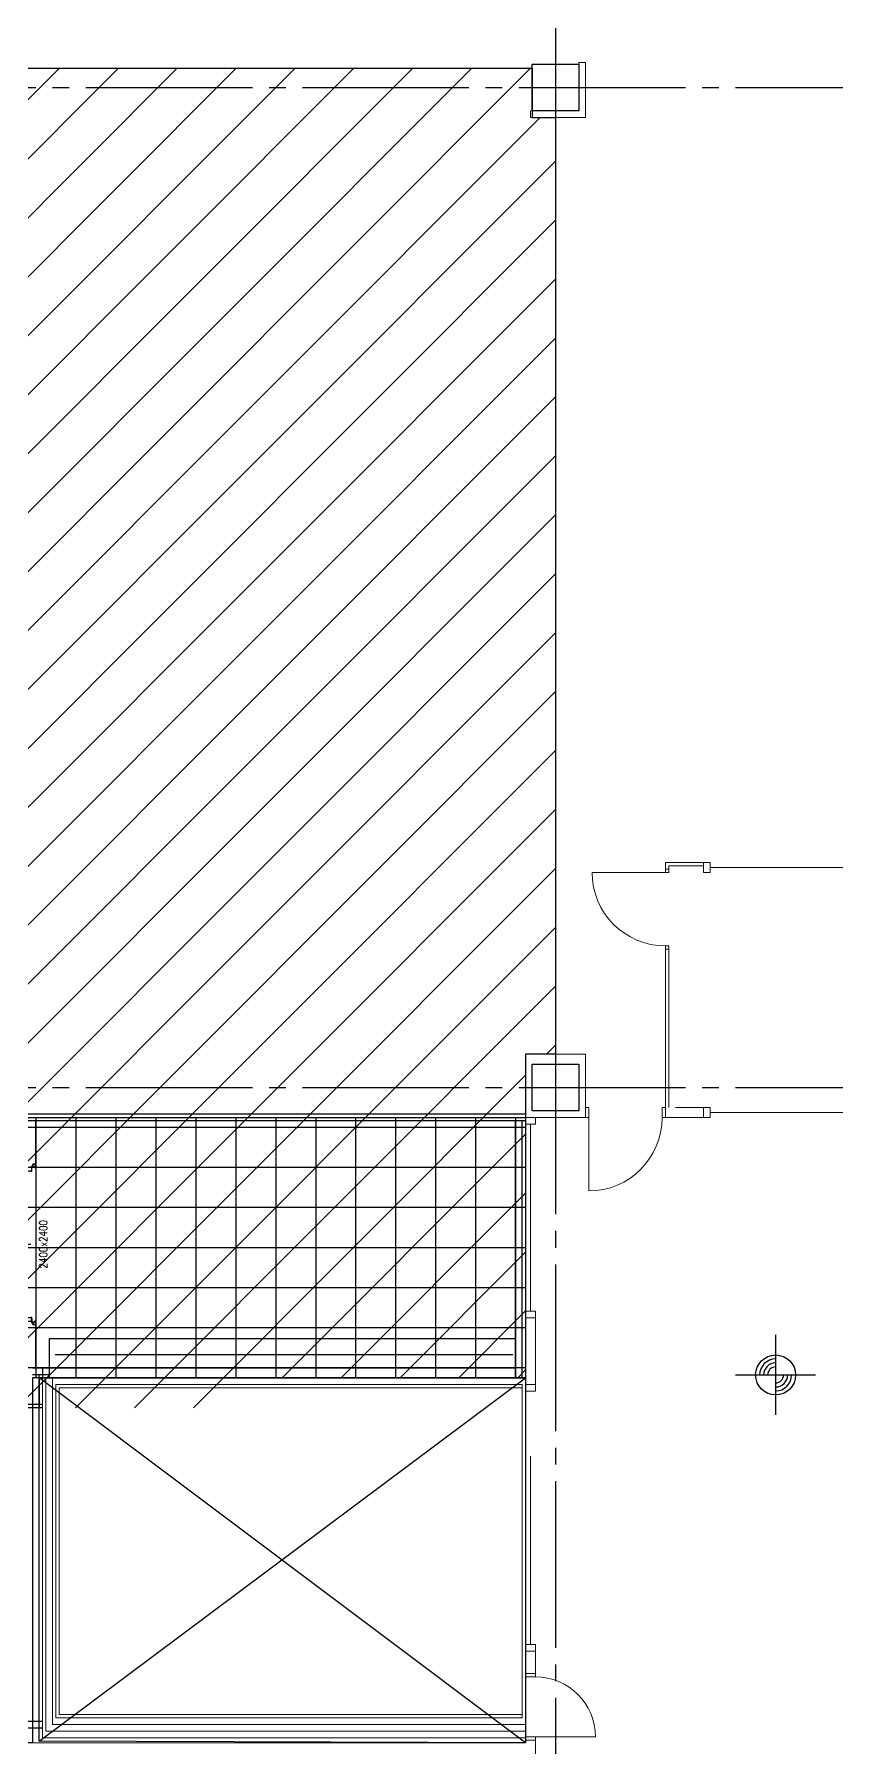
# Model space of a CAD drawing. Header units: millimetres. Extents: x -960 to 41501, y -1010 to 11880.
# Drawn here: x 23577 to 24782, y 5010 to 7580 of the extents above; entities that cross this region are included whole.
import ezdxf
from ezdxf.enums import TextEntityAlignment as Align

# ---------------------------------------------------------------- set-up
doc = ezdxf.new("R2010")
doc.units = ezdxf.units.MM
doc.header["$LTSCALE"] = 100
for name, pattern in [('188K-SM-03-F10-ARCH-PA-Y2257103$0$DASHED', [19.05, 12.7, -6.35]), ('X-S-FAB-L10$0$COL-CEN-LIN', [3.25, 2.5, -0.25, 0.25, -0.25]), ('X-S-FAB-L10$0$HIDDEN', [0.4, 0.3, -0.1]), ('X-S-FAB-L10$0$TAI_虛線', [5.644, 2.822, -2.822])]:
    doc.linetypes.add(name, pattern=pattern)
for name, color, linetype in [('0-XREF', 7, 'Continuous'), ('188K-SM-03-F10-ARCH-PA-Y2257103$0$K-Door', 53, 'Continuous'), ('188K-SM-03-F10-ARCH-PA-Y2257103$0$K-P2D-4.2-雙抗', 53, 'Continuous'), ('188K-SM-03-F10-ARCH-PA-Y2257103$0$K-岩棉 2hr 7.5-單抗', 53, 'Continuous'), ('188K-SM-03-F10-ARCH-PA-Y2257103$0$K-拆除', 53, 'Continuous'), ('188K-SM-03-F10-ARCH-RF-Y2257103$0$K-RF-0.55', 191, 'Continuous'), ('188K-SM-03-F10-ARCH-RF-Y2257103$0$K-RF-0.55-AREA', 6, 'Continuous'), ('X-S-FAB-L10$0$0-DIM-INT', 8, 'Continuous'), ('X-S-FAB-L10$0$0-DIM-TXT', 8, 'Continuous'), ('X-S-FAB-L10$0$04', 8, 'Continuous'), ('X-S-FAB-L10$0$A-OBJE-2D', 8, 'X-S-FAB-L10$0$HIDDEN'), ('X-S-FAB-L10$0$A-WALL-IN', 8, 'Continuous'), ('X-S-FAB-L10$0$A-WALL-IN-UIS隔間.50K發包不拆除', 8, 'Continuous'), ('X-S-FAB-L10$0$BLOCK', 8, 'Continuous'), ('X-S-FAB-L10$0$CCL', 8, 'X-S-FAB-L10$0$COL-CEN-LIN'), ('X-S-FAB-L10$0$COL-S', 8, 'Continuous'), ('X-S-FAB-L10$0$Door', 8, 'Continuous'), ('X-S-FAB-L10$0$ELEV', 8, 'Continuous'), ('X-S-FAB-L10$0$HATCH-L', 8, 'Continuous'), ('X-S-FAB-L10$0$OPEN', 8, 'Continuous')]:
    doc.layers.add(name, color=color, linetype=linetype)
doc.styles.add('188K-SM-03-F10-ARCH-PA-Y2257103$0$14P7-XFDP10$0$AA-TXT', font='simplex.shx', dxfattribs={"width": 0.8, "bigfont": 'chineset.shx'})
doc.styles.add('X-S-FAB-L10$0$CHINA', font='simplex.shx', dxfattribs={"width": 0.75, "bigfont": 'chineset.shx'})
doc.styles.add('X-S-FAB-L10$0$Standard', font='', dxfattribs={"width": 0.8})
doc.styles.add('X-S-FAB-L10$0$TG_NOTE_TEXT', font='simplex.shx', dxfattribs={"width": 0.75, "bigfont": 'chineset.shx'})
doc.styles.get('X-S-FAB-L10$0$Standard').set_extended_font_data('Microsoft JhengHei')

# ---------------------------------------------------------------- blocks, each defined once
blk = doc.blocks.new('X-S-FAB-L10$0$FAB2-L05')
at = {"layer": 'X-S-FAB-L10$0$CCL'}
for p, q in [((-1800, 11005), (-1800, 0)), ((-26880, 8220), (1210, 8220)), ((-26880, 6720), (1210, 6720))]:
    blk.add_line(p, q, dxfattribs=at)
at = {"layer": 'X-S-FAB-L10$0$COL-S'}
for points in [[(-1835, 8255), (-1765, 8255), (-1765, 8185), (-1835, 8185)], [(-1835, 6755), (-1765, 6755), (-1765, 6685), (-1835, 6685)]]:
    blk.add_lwpolyline(points, close=True, dxfattribs=at)
blk = doc.blocks.new('X-S-FAB-L10')
at = {"layer": 'X-S-FAB-L10$0$0-DIM-INT'}
for p, q in [((24690.5, 5629.1), (24690.5, 5509.1)), ((24630.5, 5569.1), (24750.5, 5569.1))]:
    blk.add_line(p, q, dxfattribs=at)
blk.add_circle((24690.5, 5569.1), 30, dxfattribs=at)
for radius, start, end in [(24, 90, 180), (18, 90, 180), (12, 90, 180), (24, 270, 0), (18, 270, 0), (12, 270, 0)]:
    blk.add_arc((24690.5, 5569.1), radius, start, end, dxfattribs=at)
at = {"layer": 'X-S-FAB-L10$0$04'}
for p, q in [((23555, 7528.8), (24325, 7528.8)), ((24325, 7528.8), (24325, 7455)), ((24325, 7455), (24360, 7455)), ((24360, 7455), (24360, 6050)), ((24360, 6050), (24315, 6050)), ((24315, 6050), (24315, 5565)), ((24315, 5565), (23585, 5565)), ((23585, 5565), (23585, 5520)), ((23585, 5520), (21180, 5520))]:
    blk.add_line(p, q, dxfattribs=at)
at = {"layer": 'X-S-FAB-L10$0$A-OBJE-2D', "linetype": 'X-S-FAB-L10$0$HIDDEN', "lineweight": 0}
for p, q in [((24360, 6050), (24360, 7455)), ((24315, 5565), (24315, 6050)), ((24315, 6050), (24360, 6050))]:
    blk.add_line(p, q, dxfattribs=at)
at = {"layer": 'X-S-FAB-L10$0$A-WALL-IN', "lineweight": 0}
for p, q in [((24315, 6050), (24330, 6050)), ((24315, 6050), (24315, 5955)), ((24405, 5955), (24405, 5970)), ((24525, 5955), (24525, 5970)), ((24582, 5970), (24540, 5970)), ((24582, 5955), (24582, 5970)), ((24315, 5955), (24330, 5955)), ((24330, 5955), (24405, 5955)), ((24525, 5955), (24582, 5955)), ((24315, 5655), (24330, 5655)), ((24315, 5655), (24315, 5555)), ((24330, 5555), (24330, 5655)), ((24315, 5555), (24330, 5555)), ((24315, 5155), (24330, 5155)), ((24315, 5155), (24315, 5121.3)), ((24330, 5121.3), (24330, 5155)), ((24330, 5121.3), (24315, 5121.3)), ((24330, 5021.3), (24315, 5021.3)), ((24315, 5021.3), (24315, 5017.5)), ((24330, 4890), (24330, 5021.3))]:
    blk.add_line(p, q, dxfattribs=at)
at = {"layer": 'X-S-FAB-L10$0$A-WALL-IN', "lineweight": 0, "flags": 128}
for points in [[(24405, 7537.5), (24395, 7537.5)], [(24395, 7537.5), (24395, 7535)], [(24405, 7465), (24405, 7537.5)], [(24325, 7465), (24322.5, 7465)], [(24322.5, 7455), (24322.5, 7465)], [(24322.5, 7455), (24405, 7455)], [(24405, 7455), (24405, 7465)], [(24390, 6050), (24330, 6050)], [(24405, 6050), (24390, 6050)], [(24405, 5970), (24405, 6050)], [(24315, 5017.5), (23505, 5017.5)]]:
    blk.add_lwpolyline(points, dxfattribs=at)
at = {"layer": 'X-S-FAB-L10$0$A-WALL-IN-UIS隔間.50K發包不拆除', "lineweight": 0}
for p, q in [((24525, 6337.5), (24525, 6332.5)), ((24582, 6337.5), (24525, 6337.5)), ((24525, 6332.5), (24525, 6327.7)), ((24525, 6327.7), (24530, 6327.7)), ((24530, 6332.5), (24582, 6332.5)), ((24530, 6327.7), (24530, 6332.5)), ((24582, 6332.5), (24582, 6337.5)), ((24525, 6207.7), (24530, 6207.7)), ((24525, 6207.7), (24525, 5970)), ((24530, 5970), (24530, 6207.7))]:
    blk.add_line(p, q, dxfattribs=at)
at = {"layer": 'X-S-FAB-L10$0$COL-S'}
for p, q in [((24325, 7535), (24395, 7535)), ((24325, 7465), (24325, 7535)), ((24395, 7535), (24395, 7465)), ((24395, 7465), (24325, 7465)), ((24325, 6035), (24395, 6035)), ((24325, 5965), (24325, 6035)), ((24395, 6035), (24395, 5965)), ((24395, 5965), (24325, 5965))]:
    blk.add_line(p, q, dxfattribs=at)
at = {"layer": 'X-S-FAB-L10$0$Door', "lineweight": 0}
for p, q in [((24525, 6322.7), (24415, 6322.7)), ((24525, 6327.7), (24525, 6322.7)), ((24530, 6327.7), (24525, 6327.7)), ((24525, 6327.7), (24530, 6327.7)), ((24525, 6327.7), (24530, 6327.7)), ((24525, 6322.7), (24530, 6322.7)), ((24530, 6322.7), (24530, 6327.7)), ((24530, 6212.7), (24525, 6212.7)), ((24525, 6212.7), (24525, 6207.7)), ((24525, 6207.7), (24530, 6207.7)), ((24525, 6207.7), (24530, 6207.7)), ((24525, 6207.7), (24530, 6207.7)), ((24530, 6207.7), (24530, 6212.7)), ((24410, 5970), (24405, 5970)), ((24405, 5970), (24405, 5955)), ((24405, 5955), (24405, 5970)), ((24405, 5955), (24405, 5970)), ((24410, 5955), (24410, 5970)), ((24525, 5970), (24520, 5970)), ((24520, 5970), (24520, 5955)), ((24525, 5955), (24525, 5970)), ((24525, 5955), (24525, 5970)), ((24525, 5955), (24525, 5970)), ((24405, 5955), (24410, 5955)), ((24410, 5955), (24410, 5845)), ((24520, 5955), (24525, 5955)), ((24315, 5121.3), (24315, 5116.3)), ((24330, 5121.3), (24315, 5121.3)), ((24330, 5121.3), (24315, 5121.3)), ((24330, 5121.3), (24315, 5121.3)), ((24315, 5116.3), (24330, 5116.3)), ((24330, 5116.3), (24330, 5121.3)), ((24330, 5026.3), (24315, 5026.3)), ((24315, 5026.3), (24315, 5021.3)), ((24315, 5021.3), (24330, 5021.3)), ((24330, 5021.3), (24315, 5021.3)), ((24330, 5021.3), (24315, 5021.3)), ((24330, 5021.3), (24330, 5026.3)), ((24330, 5026.3), (24420, 5026.3))]:
    blk.add_line(p, q, dxfattribs=at)
at = {"layer": 'X-S-FAB-L10$0$Door', "linetype": 'X-S-FAB-L10$0$TAI_虛線', "lineweight": 0}
for p, q in [((24592, 6337.5), (24582, 6337.5)), ((24582, 6337.5), (24582, 6322.5)), ((24582, 6322.5), (24592, 6322.5)), ((24592, 6322.5), (24592, 6337.5)), ((24872, 6330), (24592, 6330)), ((24592, 5970), (24582, 5970)), ((24582, 5970), (24582, 5955)), ((24592, 5955), (24592, 5970)), ((24592, 5962.5), (24872, 5962.5)), ((24315, 5955), (24315, 5945)), ((24330, 5955), (24315, 5955)), ((24315, 5945), (24330, 5945)), ((24322.5, 5665), (24322.5, 5945)), ((24330, 5945), (24330, 5955)), ((24582, 5955), (24592, 5955)), ((24315, 5655), (24315, 5665)), ((24315, 5665), (24330, 5665)), ((24330, 5655), (24315, 5655)), ((24330, 5665), (24330, 5655)), ((24315, 5555), (24315, 5545)), ((24330, 5555), (24315, 5555)), ((24330, 5545), (24330, 5555)), ((24315, 5545), (24330, 5545)), ((24322.5, 5165), (24322.5, 5545)), ((24315, 5155), (24315, 5165)), ((24315, 5165), (24330, 5165)), ((24330, 5155), (24315, 5155)), ((24330, 5165), (24330, 5155))]:
    blk.add_line(p, q, dxfattribs=at)
at = {"layer": 'X-S-FAB-L10$0$Door', "lineweight": 0}
for centre, radius, start, end in [((24525, 6322.7), 110, 180, 270), ((24410, 5955), 110, 270, 0), ((24330, 5026.3), 90, 0, 90)]:
    blk.add_arc(centre, radius, start, end, dxfattribs=at)
at = {"layer": 'X-S-FAB-L10$0$ELEV', "lineweight": 0}
for p, q in [((23590, 5025), (23590, 5565)), ((23590, 5565), (24315, 5565)), ((23595, 5035), (23595, 5565)), ((23605, 5045), (23605, 5565)), ((23610, 5555), (24310, 5555)), ((23610, 5055), (23610, 5555)), ((24310, 5555), (24310, 5055)), ((24315, 5565), (24315, 5025)), ((24310, 5550), (23615, 5550)), ((23615, 5550), (23615, 5060)), ((24315, 5045), (23605, 5045)), ((24310, 5055), (23610, 5055)), ((23615, 5060), (24310, 5060)), ((23590, 5025), (24315, 5025)), ((24315, 5035), (23595, 5035))]:
    blk.add_line(p, q, dxfattribs=at)
at = {"layer": 'X-S-FAB-L10$0$HATCH-L', "linetype": 'Continuous'}
for p, q in [((21695.1, 5520), (23703.9, 7528.8)), ((21783.5, 5520), (23792.3, 7528.8)), ((21871.8, 5520), (23880.6, 7528.8)), ((21960.2, 5520), (23969, 7528.8)), ((22048.6, 5520), (24057.4, 7528.8)), ((22137, 5520), (24145.8, 7528.8)), ((22225.4, 5520), (24234.2, 7528.8)), ((22313.8, 5520), (24322.6, 7528.8)), ((23555, 7468.3), (23615.5, 7528.8)), ((22402.2, 5520), (24337.2, 7455)), ((22490.6, 5520), (24360, 7389.4)), ((22579, 5520), (24360, 7301)), ((22667.3, 5520), (24360, 7212.7)), ((22755.7, 5520), (24360, 7124.3)), ((22844.1, 5520), (24360, 7035.9)), ((22932.5, 5520), (24360, 6947.5)), ((23020.9, 5520), (24360, 6859.1)), ((23109.3, 5520), (24360, 6770.7)), ((23197.7, 5520), (24360, 6682.3)), ((23286.1, 5520), (24360, 6593.9)), ((23374.4, 5520), (24360, 6505.6)), ((23462.8, 5520), (24360, 6417.2)), ((23551.2, 5520), (24360, 6328.8)), ((23639.6, 5520), (24360, 6240.4)), ((23728, 5520), (24360, 6152)), ((24346.4, 6050), (24360, 6063.6)), ((23816.4, 5520), (24315, 6018.6)), ((23949.8, 5565), (24315, 5930.2)), ((24038.2, 5565), (24315, 5841.8)), ((24126.6, 5565), (24315, 5753.4)), ((24214.9, 5565), (24315, 5665.1)), ((24303.3, 5565), (24315, 5576.7))]:
    blk.add_line(p, q, dxfattribs=at)
at = {"layer": 'X-S-FAB-L10$0$OPEN'}
for p, q in [((23585, 5019.8), (23585, 5565)), ((23585, 5565), (24315, 5565)), ((23585, 5019.9), (24315, 5565)), ((24315, 5017.5), (23585, 5565)), ((24315, 5565), (24315, 5017.5)), ((24315, 5017.5), (23585, 5019.8))]:
    blk.add_line(p, q, dxfattribs=at)
at = {"layer": 'X-S-FAB-L10$0$BLOCK'}
blk.add_blockref('X-S-FAB-L10$0$FAB2-L05', (26160, -720), dxfattribs=at)
at = {"style": 'X-S-FAB-L10$0$TG_NOTE_TEXT', "width": 0.5, "flags": 1}
for p in [(7463.3, 9020), (18268.3, 8649), (11197.8, 4800.2), (16485.8, 4800.2), (25420.3, 2635), (13360, 320, 0), (7463.3, -33.3)]:
    blk.add_attdef('WH', text='', height=20, dxfattribs=at).set_placement(p, align=Align.BOTTOM_LEFT)
at = {"width": 0.5}
for style, p in [('X-S-FAB-L10$0$TG_NOTE_TEXT', (7585, 9020)), ('X-S-FAB-L10$0$TG_NOTE_TEXT', (18390, 8649)), ('X-S-FAB-L10$0$TG_NOTE_TEXT', (11117.5, 4813.5)), ('X-S-FAB-L10$0$TG_NOTE_TEXT', (16607.5, 4813.5)), ('X-S-FAB-L10$0$TG_NOTE_TEXT', (25350, 2635)), ('X-S-FAB-L10$0$Standard', (13129.4, 325, 0)), ('X-S-FAB-L10$0$TG_NOTE_TEXT', (7585, -20))]:
    blk.add_attdef('DESC', text='', height=10, dxfattribs=dict(at, style=style)).set_placement(p, align=Align.BOTTOM_LEFT)
for tag, style, p in [('TYPE', 'X-S-FAB-L10$0$TG_NOTE_TEXT', (7619.3, 9020)), ('NO', 'X-S-FAB-L10$0$TG_NOTE_TEXT', (7650.1, 9020)), ('TYPE', 'X-S-FAB-L10$0$TG_NOTE_TEXT', (18424.2, 8649)), ('NO', 'X-S-FAB-L10$0$TG_NOTE_TEXT', (18455, 8649)), ('NO', 'X-S-FAB-L10$0$TG_NOTE_TEXT', (11088.6, 4813.5)), ('TYPE', 'X-S-FAB-L10$0$TG_NOTE_TEXT', (11151.8, 4813.5)), ('TYPE', 'X-S-FAB-L10$0$TG_NOTE_TEXT', (16641.8, 4813.5)), ('NO', 'X-S-FAB-L10$0$TG_NOTE_TEXT', (16672.6, 4813.5)), ('NO', 'X-S-FAB-L10$0$TG_NOTE_TEXT', (25313, 2635)), ('TYPE', 'X-S-FAB-L10$0$TG_NOTE_TEXT', (25350, 2635)), ('NO', 'X-S-FAB-L10$0$Standard', (13100, 320, 0)), ('TYPE', 'X-S-FAB-L10$0$Standard', (13129.4, 320, 0)), ('TYPE', 'X-S-FAB-L10$0$TG_NOTE_TEXT', (7619.3, -20)), ('NO', 'X-S-FAB-L10$0$TG_NOTE_TEXT', (7650.1, -20))]:
    blk.add_attdef(tag, text='', height=10, dxfattribs=dict(at, style=style)).set_placement(p, align=Align.BOTTOM_RIGHT)
at = {"style": 'X-S-FAB-L10$0$TG_NOTE_TEXT', "width": 0.5, "flags": 1}
for rotation, p in [(180, (43, 7480)), (180, (943, 7480)), (90, (24310, 3717.8)), (270, (17080, 1711.7))]:
    blk.add_attdef('WH', text='', height=20, rotation=rotation, dxfattribs=at).set_placement(p, align=Align.BOTTOM_LEFT)
at = {"width": 0.5}
for rotation, style, p in [(180, 'X-S-FAB-L10$0$Standard', (317.6, 7480)), (180, 'X-S-FAB-L10$0$Standard', (1217.6, 7480)), (90, 'X-S-FAB-L10$0$TG_NOTE_TEXT', (24310, 3647.5)), (270, 'X-S-FAB-L10$0$TG_NOTE_TEXT', (17080, 1605))]:
    blk.add_attdef('DESC', text='', height=10, rotation=rotation, dxfattribs=dict(at, style=style)).set_placement(p, align=Align.BOTTOM_LEFT)
for tag, rotation, style, p in [('TYPE', 180, 'X-S-FAB-L10$0$Standard', (317.6, 7480)), ('NO', 180, 'X-S-FAB-L10$0$Standard', (347, 7480)), ('TYPE', 180, 'X-S-FAB-L10$0$Standard', (1217.6, 7480)), ('NO', 180, 'X-S-FAB-L10$0$Standard', (1247, 7480)), ('TYPE', 90, 'X-S-FAB-L10$0$TG_NOTE_TEXT', (24310, 3647.5)), ('NO', 90, 'X-S-FAB-L10$0$TG_NOTE_TEXT', (24310, 3610.5)), ('TYPE', 270, 'X-S-FAB-L10$0$TG_NOTE_TEXT', (17080, 1605)), ('NO', 270, 'X-S-FAB-L10$0$TG_NOTE_TEXT', (17080, 1573))]:
    blk.add_attdef(tag, text='', height=10, rotation=rotation, dxfattribs=dict(at, style=style)).set_placement(p, align=Align.BOTTOM_RIGHT)
at = {"layer": 'X-S-FAB-L10$0$0-DIM-TXT', "style": 'X-S-FAB-L10$0$CHINA', "width": 0.75}
for p in [(667.4, 7855.1, -2689.4), (22627.4, 6728.8), (25644.7, 6728.8), (24778.8, 5569.1), (1118.3, 4980), (417.8, 4594.6), (23874.8, 4355), (22927.4, 4330.1), (23749.9, 3901.4), (417.8, 3765.2), (1118.3, 3730), (417.8, 3115.8), (536.9, 2227.8), (16909, 1782.7), (888.4, 880.5), (16977.4, 750), (18878.8, 750), (25641.2, 553.2), (21364, 526.9)]:
    blk.add_attdef('HIG', text='', height=80, dxfattribs=at).set_placement(p, align=Align.MIDDLE_LEFT)
blk = doc.blocks.new('188K-SM-03-F10-ARCH-RF-Y2257103')
at = {"layer": '188K-SM-03-F10-ARCH-RF-Y2257103$0$K-RF-0.55'}
for p, q in [((24315, 5940), (1845, 5940)), ((23580, 5955), (23580, 5565)), ((23640, 5955), (23640, 5565)), ((23700, 5955), (23700, 5565)), ((23760, 5955), (23760, 5565)), ((23820, 5955), (23820, 5565)), ((23880, 5955), (23880, 5565)), ((23940, 5955), (23940, 5565)), ((24000, 5955), (24000, 5565)), ((24060, 5955), (24060, 5565)), ((24120, 5955), (24120, 5565)), ((24180, 5955), (24180, 5565)), ((24240, 5955), (24240, 5565)), ((24300, 5955), (24300, 5565)), ((24315, 5880), (1845, 5880)), ((24315, 5820), (1845, 5820)), ((24315, 5760), (1845, 5760)), ((24315, 5700), (1845, 5700)), ((24315, 5640), (1845, 5640)), ((24315, 5580), (1845, 5580))]:
    blk.add_line(p, q, dxfattribs=at)
at = {"layer": '188K-SM-03-F10-ARCH-RF-Y2257103$0$K-RF-0.55-AREA', "elevation": 0}
blk.add_lwpolyline([(19320, 8595), (19320, 7535), (19285, 7535), (19285, 7465), (19320, 7465), (19320, 7320), (21349.5, 7320), (21349.5, 5955), (24315, 5955), (24315, 5565), (23575, 5565), (23575, 5017.5), (23505, 5017.5), (23505, 4535), (23485, 4535), (23485, 3587.5), (24315, 3587.5), (24315, 1870), (17090, 1870), (17090, 2075), (16750, 2075)], dxfattribs=at)
blk = doc.blocks.new('188K-SM-03-F10-ARCH-PA-Y2257103$0$雙開門-2400×2400')
for p, q in [((225.2, 117.7), (223.8, 117.6)), ((229.2, 117.7), (225.2, 117.7)), ((225.2, 115.5), (229.2, 115.5)), ((229.2, 119), (229.2, 114.1)), ((230, 119), (229.2, 119)), ((229.2, 114.1), (230, 114.1)), ((230, 114.1), (230, 119)), ((0, 2.5), (0, -2.5)), ((0, -1.9), (0, 1.9)), ((0.6, 2.5), (3, 2.5)), ((3, 2.5), (3, 0.2)), ((3, 0.2), (3, 0.2)), ((239.4, 2.5), (237, 2.5)), ((237, 2.5), (237, -0.2)), ((237, -0.2), (237, 0)), ((240, 2.5), (240, -2.5)), ((240, -1.9), (240, 1.9)), ((3, -2.5), (0.6, -2.5)), ((4.7, -1.9), (3, -2.5)), ((3.7, -0.6), (3.9, -0.6)), ((3.9, -0.6), (4, -0.6)), ((4.1, -0.7), (4, -0.7)), ((4, -0.7), (4, -1.5)), ((4, -1.5), (4.6, -1.5)), ((4.5, -0.2), (4.1, -0.2)), ((4.1, -0.7), (4.1, -0.7)), ((4.6, -0.7), (4.5, -0.7)), ((4.5, -0.7), (4.5, -0.7)), ((4.6, -0.6), (4.7, -0.6)), ((4.6, -1.5), (4.6, -0.7)), ((4.7, -0.6), (4.8, -0.6)), ((5, -0.8), (5, -1.5)), ((235, -0.8), (235, -1.5)), ((235.3, -0.6), (235.2, -0.6)), ((235.4, -0.6), (235.3, -0.6)), ((235.3, -1.9), (237, -2.5)), ((235.4, -1.5), (235.4, -0.7)), ((235.4, -0.7), (235.5, -0.7)), ((236, -1.5), (235.4, -1.5)), ((235.5, -0.2), (235.9, -0.2)), ((235.5, -0.7), (235.5, -0.7)), ((235.9, -0.7), (235.9, -0.7)), ((235.9, -0.7), (236, -0.7)), ((236.1, -0.6), (236, -0.6)), ((236, -0.7), (236, -1.5)), ((236.3, -0.6), (236.1, -0.6)), ((237, -2.5), (239.4, -2.5))]:
    blk.add_line(p, q)
for points in [[(10.9, 121.6), (10.9, 123.4), (10.9, 121.6), (4.3, 121.6), (4.3, 121.5), (4.7, 121.5), (4.7, 120.4, 0.414214), (4.8, 120.3), (5, 120.3), (5, 120.4), (4.9, 120.4), (4.9, 121.4), (5, 121.4), (5, 4.1), (4.9, 4.1), (4.9, 5.1), (5, 5.1), (5, 5.2), (4.8, 5.2, 0.414214), (4.7, 5.1), (4.7, 4, 0.414214), (4.8, 3.8), (10.2, 3.8, 0.414214), (10.3, 4), (10.3, 5.1, 0.414214), (10.2, 5.2), (10, 5.2), (10, 5.1), (10.1, 5.1), (10.1, 4.1), (10, 4.1), (10, 121.4), (10.1, 121.4), (10.1, 120.4), (10, 120.4), (10, 120.3), (10.2, 120.3, 0.414214), (10.3, 120.4), (10.3, 121.4), (11.1, 121.4, 0.414214), (11.1, 121.4), (11.1, 123.6, 0.414214), (11.1, 123.7), (10.3, 123.7), (10.3, 123.4), (10.9, 123.4)], [(235.9, 121.6), (235.9, 123.4), (235.9, 121.6), (229.3, 121.6), (229.3, 121.5), (229.7, 121.5), (229.7, 120.4, 0.414214), (229.8, 120.3), (230, 120.3), (230, 120.4), (229.9, 120.4), (229.9, 121.4), (230, 121.4), (230, 4.1), (229.9, 4.1), (229.9, 5.1), (230, 5.1), (230, 5.2), (229.8, 5.2, 0.414214), (229.7, 5.1), (229.7, 4, 0.414214), (229.8, 3.8), (235.2, 3.8, 0.414214), (235.3, 4), (235.3, 5.1, 0.414214), (235.2, 5.2), (235, 5.2), (235, 5.1), (235.1, 5.1), (235.1, 4.1), (235, 4.1), (235, 121.4), (235.1, 121.4), (235.1, 120.4), (235, 120.4), (235, 120.3), (235.2, 120.3, 0.414214), (235.3, 120.4), (235.3, 121.4), (236.1, 121.4, 0.414214), (236.1, 121.4), (236.1, 123.6, 0.414214), (236.1, 123.7), (235.3, 123.7), (235.3, 123.4), (235.9, 123.4)], [(235.8, 117.7), (239.8, 117.7), (241.2, 117.6, -0.327495), (242, 116.9, -0.089847), (242.2, 106.2, -1.144881), (240.3, 106.6, 0.137079), (240.3, 114.9, 0.349357), (239.8, 115.5), (235.8, 115.5)]]:
    blk.add_lwpolyline(points, format="xyb")
blk.add_lwpolyline([(235, 114.1), (235, 119), (235.8, 119), (235.8, 114.1)], close=True)
at = {"ltscale": 500}
for points in [[(3.3, 0.3), (3.3, 3.1), (3, 3.1), (3, 0.3)], [(8.5, 3.8), (4, 3.8), (4, 4.1), (8.5, 4.1)], [(231.5, 3.8), (236, 3.8), (236, 4.1), (231.5, 4.1)], [(236.7, -0.1), (236.7, 3.1), (237, 3.1), (237, -0.1)]]:
    blk.add_lwpolyline(points, close=True, dxfattribs=at)
at = {"linetype": '188K-SM-03-F10-ARCH-PA-Y2257103$0$DASHED', "ltscale": 0.01}
for centre, start, end in [((3.5, 5.1), 0, 85.9993), ((236.5, 5.1), 94.0007, 180)]:
    blk.add_arc(centre, 116.5, start, end, dxfattribs=at)
for centre, radius, start, end in [((0.6, 1.9), 0.598, 90, 180), ((3.9, 0.2), 0.855, 178.2453, 256.7344), ((236.3, 0), 0.659, 270, 360), ((239.4, 1.9), 0.598, 0, 90), ((0.6, -1.9), 0.598, 180, 270), ((4.3, -0.6), 0.427, 111.7868, 180), ((4, -0.7), 0.11, 360, 90), ((4.3, -0.6), 0.427, 0, 68.2132), ((4.6, -0.7), 0.11, 90, 180), ((4.5, -1.5), 0.5, 288.9704, 0), ((4.8, -0.8), 0.2, 0, 90), ((235.2, -0.8), 0.2, 90, 180), ((235.5, -1.5), 0.5, 180, 251.0296), ((235.7, -0.6), 0.427, 111.7868, 180), ((235.4, -0.7), 0.11, 360, 90), ((235.7, -0.6), 0.427, 0, 68.2132), ((236, -0.7), 0.11, 90, 180), ((239.4, -1.9), 0.598, 270, 360)]:
    blk.add_arc(centre, radius, start, end)
for centre, major_axis, start_param, end_param in [((252.5, 110.9), (-21.3, 21.3), 0.585307, 0.943734), ((223.8, 106.3), (-0.707, 0.707), 0.872811, 4.284184), ((223.9, 116.7), (0.624, 0.624), 0.866962, 2.13291), ((239.6, 110.8), (-10.9, 10.9), 0.51383, 1.058752), ((225.3, 114.9), (-0.417, 0.417), -0.669314, 0.675093)]:
    blk.add_ellipse(centre, major_axis=major_axis, ratio=1, start_param=start_param, end_param=end_param)
at = {"ltscale": 500, "extrusion": (0, 0, -1)}
blk.add_ellipse((3.5, 3.6), major_axis=(0.495, 0.495), ratio=1, start_param=3.926991, end_param=10.210176, dxfattribs=at)
at = {"ltscale": 500}
blk.add_ellipse((236.5, 3.6), major_axis=(-0.495, 0.495), ratio=1, start_param=3.926991, end_param=10.210176, dxfattribs=at)
at = {"color": 8, "style": '188K-SM-03-F10-ARCH-PA-Y2257103$0$14P7-XFDP10$0$AA-TXT', "width": 0.8}
blk.add_text('2400x2400', height=12, dxfattribs=at).set_placement((120, -13.5), align=Align.MIDDLE_CENTER)
blk = doc.blocks.new('188K-SM-03-F10-ARCH-PA-Y2257103$0$鐵捲門7X3')
blk.add_line((-3.9, -23.7), (-691.1, -23.7, 0))
blk.add_lwpolyline([(-700, -43.1), (0, -43.1), (0, 0), (-700, 0), (-700, -43.1)])
blk = doc.blocks.new('188K-SM-03-F10-ARCH-PA-Y2257103')
at = {"layer": '188K-SM-03-F10-ARCH-PA-Y2257103$0$K-P2D-4.2-雙抗'}
for p, q in [((23580, 5885, 0), (23580, 5950, 0)), ((23580, 5580, 0), (23580, 5645, 0))]:
    blk.add_line(p, q, dxfattribs=at)
at = {"layer": '188K-SM-03-F10-ARCH-PA-Y2257103$0$K-岩棉 2hr 7.5-單抗'}
for p, q in [((24315, 5960), (21349.5, 5960)), ((24315, 5950), (21349.5, 5950)), ((24300, 5565, 0), (24300, 5950, 0)), ((24310, 5565, 0), (24310, 5950)), ((23575, 5580, 0), (23952.5, 5580, 0)), ((23590, 5580, 0), (23590, 5565, 0)), ((23600, 5580, 0), (23600, 5565, 0)), ((23575, 5570, 0), (23600, 5570, 0)), ((23585, 5050, 0), (23585, 5570, 0)), ((23490, 5050, 0), (23590, 5050)), ((23490, 5040, 0), (23590, 5040, 0))]:
    blk.add_line(p, q, dxfattribs=at)
at = {"layer": '188K-SM-03-F10-ARCH-PA-Y2257103$0$K-拆除'}
for p, q in [((23590, 5525, 0), (21297.5, 5525, 0)), ((23590, 5520, 0), (21297.5, 5520, 0))]:
    blk.add_line(p, q, dxfattribs=at)
at = {"layer": '188K-SM-03-F10-ARCH-PA-Y2257103$0$K-Door', "rotation": 90}
blk.add_blockref('188K-SM-03-F10-ARCH-PA-Y2257103$0$雙開門-2400×2400', (23577.6, 5645, 0), dxfattribs=at)
at = {"layer": '188K-SM-03-F10-ARCH-PA-Y2257103$0$K-Door'}
blk.add_blockref('188K-SM-03-F10-ARCH-PA-Y2257103$0$鐵捲門7X3', (24300, 5623.1, 0), dxfattribs=at)

msp = doc.modelspace()

# ---------------------------------------------------------------- block references
for name in ['X-S-FAB-L10', '188K-SM-03-F10-ARCH-RF-Y2257103']:
    msp.add_blockref(name, (0, 0))
at = {"layer": '0-XREF'}
msp.add_blockref('188K-SM-03-F10-ARCH-PA-Y2257103', (0, 0), dxfattribs=at)

doc.saveas('drawing.dxf')
